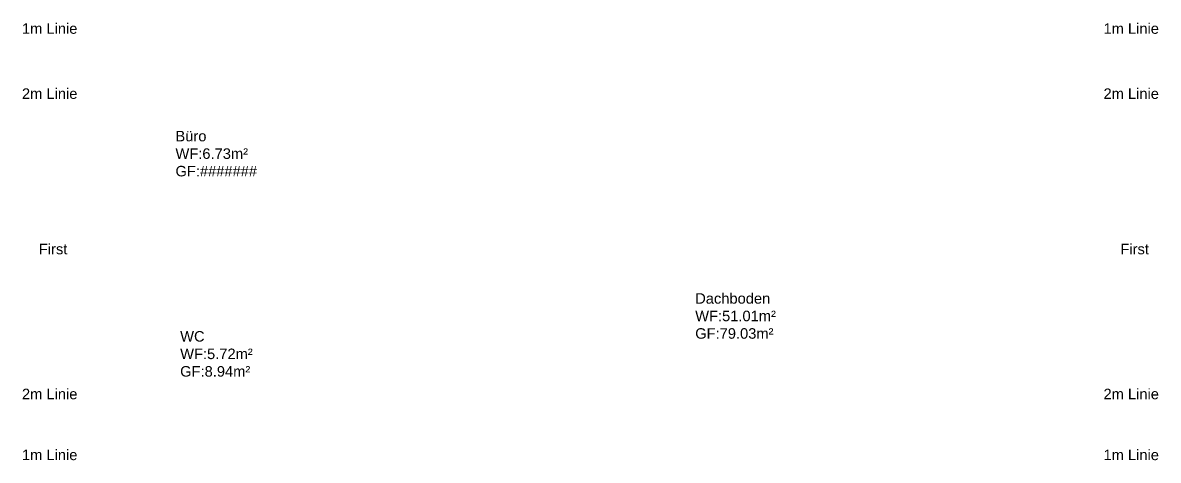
# Model space of a CAD drawing. Header units: metres. Extents: x -21 to 15208, y -63 to 7094.
# Drawn here: x 13586 to 15208, y 6469 to 7094 of the extents above; entities that cross this region are included whole.
import ezdxf

# ---------------------------------------------------------------- set-up
doc = ezdxf.new("R2010")
doc.units = ezdxf.units.M
doc.header["$LTSCALE"] = 50
doc.layers.add('ADS_Beschriftung', color=6, linetype='Continuous')
doc.styles.add('Arial', font='arial.ttf')

msp = doc.modelspace()

# ---------------------------------------------------------------- texts
at = {"layer": 'ADS_Beschriftung', "char_height": 15, "attachment_point": 1, "style": 'Arial'}
for s, insert, width in [('{\\fArial|b0|i0|c0|p0;1m Linie}', (13585.0837, 7093.3348), 183.336118), ('{\\fArial|b0|i0|c0|p0;1m Linie}', (15129.8412, 7093.3348), 183.336118), ('{\\fArial|b0|i0|c0|p0;2m Linie}', (13585.0837, 7000.379), 183.336118), ('{\\fArial|b0|i0|c0|p0;2m Linie}', (15129.8412, 7000.379), 183.336118), ('{\\fArial|b0|i0|c0|p0;Büro\\PWF:6.73m²\\PGF:#######}', (13804.3464, 6939.7547), 183.336118), ('{\\fArial|b0|i0|c0|p0;First}', (13609.1901, 6778.4641), 183.336118), ('{\\fArial|b0|i0|c0|p0;First}', (15153.9477, 6778.4641), 183.336118), ('{\\fArial|b0|i0|c0|p0;Dachboden\\PWF:51.01m²\\PGF:79.03m²}', (14546.682, 6707.991), 148.083301), ('{\\fArial|b0|i0|c0|p0;WC\\PWF:5.72m²\\PGF:8.94m²}', (13811.0376, 6653.8771), 148.083301), ('{\\fArial|b0|i0|c0|p0;2m Linie}', (13585.0837, 6571.548), 183.336118), ('{\\fArial|b0|i0|c0|p0;2m Linie}', (15129.8412, 6571.548), 183.336118), ('{\\fArial|b0|i0|c0|p0;1m Linie}', (13585.0837, 6484.6312), 183.336118), ('{\\fArial|b0|i0|c0|p0;1m Linie}', (15129.8412, 6484.6312), 183.336118)]:
    msp.add_mtext(s, dxfattribs=dict(at, insert=insert, width=width))

doc.saveas('drawing.dxf')
